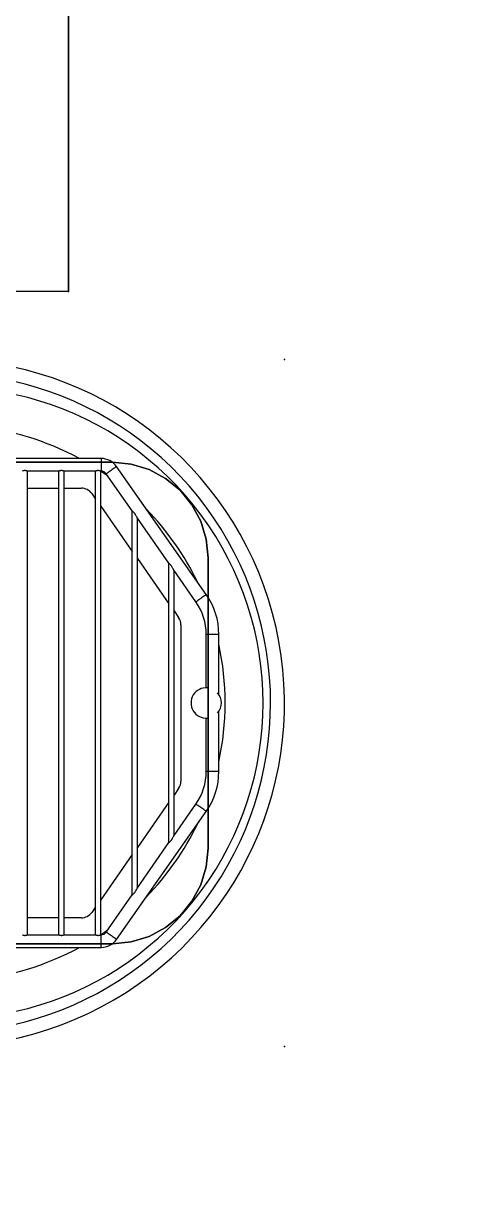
# Model space of a CAD drawing. Header units: millimetres. Extents: x 45 to 25350, y 77 to 5059.
# Drawn here: x 22021.4 to 22055.8, y 4124.9 to 4218.4 of the extents above; entities that cross this region are included whole.
import ezdxf

# ---------------------------------------------------------------- set-up
doc = ezdxf.new("R2010")
doc.units = ezdxf.units.MM
doc.header["$LTSCALE"] = 5
for name, color, linetype in [('200-EquipBorder-2d', 9, 'Continuous'), ('200-EquipInternal-2d', 252, 'Continuous'), ('200-EquipRed-3d', 1, 'Continuous'), ('200-EquipSteel-3d', 9, 'Continuous')]:
    doc.layers.add(name, color=color, linetype=linetype)
doc.layers.add('200-InsPoint-3D', color=3, linetype='Continuous', plot=False)

# ---------------------------------------------------------------- blocks, each defined once
blk = doc.blocks.new('SL50')
at = {"layer": '200-EquipBorder-2d'}
for p, q in [((78.5, -604.94), (78.5, -725.87)), ((465.5, -725.87), (465.5, -604.94)), ((88.5, -667.55), (88.5, -692.55)), ((455.5, -692.55), (455.5, -667.55)), ((455.5, -692.55), (455.5, -667.55)), ((88.5, -696.55), (88.5, -721.55)), ((455.5, -721.55), (455.5, -696.55)), ((455.5, -721.55), (455.5, -696.55)), ((78.5, -725.87), (88.5, -725.87)), ((88.5, -725.55), (88.5, -725.87)), ((84.9, -738.16), (186.22, -809.11)), ((90.63, -729.97), (120.03, -750.55)), ((90.63, -729.97), (120.03, -750.55)), ((357.78, -809.11), (459.1, -738.16)), ((423.97, -750.55), (453.37, -729.97)), ((423.97, -750.55), (453.37, -729.97)), ((125.74, -754.55), (161.46, -779.57)), ((125.74, -754.55), (161.46, -779.57)), ((382.54, -779.57), (418.26, -754.55)), ((382.54, -779.57), (418.26, -754.55)), ((167.17, -783.57), (191.95, -800.92)), ((167.17, -783.57), (191.95, -800.92)), ((352.05, -800.92), (376.82, -783.57)), ((352.05, -800.92), (376.82, -783.57)), ((217.76, -809.05), (260.05, -809.05)), ((217.76, -809.05), (260.05, -809.05)), ((284.05, -809.05), (326.24, -809.05)), ((284.05, -809.05), (326.24, -809.05)), ((217.76, -819.05), (265.42, -819.05)), ((278.68, -819.05), (326.24, -819.05))]:
    blk.add_line(p, q, dxfattribs=at)
for centre, radius, start, end in [((272, -599), 272, 135.3487, 0), ((272, -604.05), 220, 162.04996, 208.41242), ((272, -604.05), 220, 331.58758, 17.95004), ((93.5, -725.87), 15, 180, 234.99967), ((93.5, -725.87), 5, 180, 235.00086), ((450.5, -725.87), 5, 305, 0.00003), ((450.5, -725.87), 5, 305, 0.00002), ((450.5, -725.87), 15, 305, 0.00002), ((272, -604.05), 220, 225.8059, 244.19044), ((272, -604.05), 220, 295.80375, 314.19624), ((217.75, -764.08), 44.98, 234.99817, 270.01569), ((217.75, -764.08), 44.98, 234.99817, 270.01569), ((272.05, -809.05), 12, 355.2198, 184.7802), ((326.24, -764.05), 45, 270, 305.00002), ((326.24, -764.05), 45, 270, 305.00002), ((217.75, -764.08), 54.98, 234.99817, 270.01419), ((326.24, -764.05), 55, 270, 305.00002), ((272, -604.05), 220, 257.76125, 282.23875), ((272.05, -809.05), 12, 228.59036, 270), ((272.05, -809.05), 12, 270, 311.40964)]:
    blk.add_arc(centre, radius, start, end, dxfattribs=at)
for points, knots in [([(88.5, -663.55), (88.5, -663.55), (88.5, -663.57), (88.47, -663.62), (88.46, -663.66), (88.42, -663.76), (88.4, -663.82), (88.35, -663.97), (88.32, -664.05), (88.27, -664.23), (88.24, -664.33), (88.19, -664.54), (88.17, -664.66), (88.13, -664.91), (88.11, -665.04), (88.09, -665.3), (88.08, -665.43), (88.08, -665.55)], [9.152752, 9.152752, 9.152752, 9.152752, 9.533924, 9.533924, 9.915095, 9.915095, 10.296267, 10.296267, 10.677439, 10.677439, 11.058996, 11.058996, 11.440554, 11.440554, 11.822112, 11.822112, 12.203669, 12.203669, 12.203669, 12.203669]), ([(88.08, -665.55), (88.08, -665.68), (88.09, -665.81), (88.11, -666.07), (88.13, -666.2), (88.17, -666.45), (88.19, -666.56), (88.24, -666.78), (88.27, -666.88), (88.32, -667.06), (88.35, -667.14), (88.4, -667.29), (88.42, -667.35), (88.46, -667.45), (88.47, -667.49), (88.5, -667.54), (88.5, -667.55), (88.5, -667.55)], [0, 0, 0, 0, 0.381558, 0.381558, 0.763115, 0.763115, 1.144673, 1.144673, 1.526231, 1.526231, 1.907402, 1.907402, 2.288574, 2.288574, 2.669746, 2.669746, 3.050917, 3.050917, 3.050917, 3.050917]), ([(455.5, -667.55), (455.5, -667.55), (455.5, -667.55), (455.52, -667.51), (455.55, -667.44), (455.63, -667.2), (455.69, -667.03), (455.79, -666.66), (455.83, -666.46), (455.89, -666.11), (455.9, -665.97), (455.91, -665.77), (455.91, -665.72), (455.92, -665.64), (455.92, -665.61), (455.92, -665.55), (455.92, -665.52), (455.92, -665.45), (455.92, -665.42), (455.91, -665.3), (455.91, -665.23), (455.89, -665.06), (455.88, -664.96), (455.84, -664.69), (455.81, -664.53), (455.72, -664.2), (455.68, -664.04), (455.59, -663.78), (455.55, -663.67), (455.51, -663.57), (455.5, -663.55), (455.5, -663.55)], [6.1563, 6.1563, 6.1563, 6.1563, 6.373933, 6.373933, 7.136707, 7.136707, 7.942032, 7.942032, 8.627147, 8.627147, 9.072446, 9.072446, 9.224067, 9.224067, 9.318413, 9.318413, 9.404575, 9.404575, 9.51564, 9.51564, 9.744205, 9.744205, 10.040186, 10.040186, 10.613459, 10.613459, 11.295231, 11.295231, 12.02754, 12.02754, 12.525118, 12.525118, 12.525118, 12.525118]), ([(88.5, -692.55), (88.5, -692.55), (88.5, -692.57), (88.47, -692.62), (88.46, -692.66), (88.42, -692.76), (88.4, -692.82), (88.35, -692.97), (88.32, -693.05), (88.27, -693.23), (88.24, -693.33), (88.19, -693.54), (88.17, -693.66), (88.13, -693.91), (88.11, -694.04), (88.09, -694.3), (88.08, -694.43), (88.08, -694.55)], [9.152752, 9.152752, 9.152752, 9.152752, 9.533924, 9.533924, 9.915095, 9.915095, 10.296267, 10.296267, 10.677439, 10.677439, 11.058996, 11.058996, 11.440554, 11.440554, 11.822112, 11.822112, 12.203669, 12.203669, 12.203669, 12.203669]), ([(88.08, -694.55), (88.08, -694.68), (88.09, -694.81), (88.11, -695.07), (88.13, -695.2), (88.17, -695.45), (88.19, -695.56), (88.24, -695.78), (88.27, -695.88), (88.32, -696.06), (88.35, -696.14), (88.4, -696.29), (88.42, -696.35), (88.46, -696.45), (88.47, -696.49), (88.5, -696.54), (88.5, -696.55), (88.5, -696.55)], [0, 0, 0, 0, 0.381558, 0.381558, 0.763115, 0.763115, 1.144673, 1.144673, 1.526231, 1.526231, 1.907402, 1.907402, 2.288574, 2.288574, 2.669746, 2.669746, 3.050917, 3.050917, 3.050917, 3.050917]), ([(455.5, -696.55), (455.5, -696.55), (455.5, -696.55), (455.52, -696.51), (455.55, -696.44), (455.63, -696.2), (455.69, -696.03), (455.79, -695.66), (455.83, -695.46), (455.89, -695.11), (455.9, -694.97), (455.91, -694.77), (455.91, -694.72), (455.92, -694.64), (455.92, -694.61), (455.92, -694.55), (455.92, -694.52), (455.92, -694.45), (455.92, -694.42), (455.91, -694.3), (455.91, -694.23), (455.89, -694.06), (455.88, -693.96), (455.84, -693.69), (455.81, -693.53), (455.72, -693.2), (455.68, -693.04), (455.59, -692.78), (455.55, -692.67), (455.51, -692.57), (455.5, -692.55), (455.5, -692.55)], [6.156601, 6.156601, 6.156601, 6.156601, 6.37381, 6.37381, 7.136538, 7.136538, 7.941876, 7.941876, 8.626903, 8.626903, 9.072625, 9.072625, 9.224307, 9.224307, 9.318666, 9.318666, 9.404825, 9.404825, 9.515862, 9.515862, 9.74429, 9.74429, 10.040049, 10.040049, 10.61322, 10.61322, 11.294915, 11.294915, 12.027216, 12.027216, 12.525423, 12.525423, 12.525423, 12.525423]), ([(88.5, -721.55), (88.5, -721.55), (88.5, -721.57), (88.47, -721.62), (88.46, -721.66), (88.42, -721.76), (88.4, -721.82), (88.35, -721.97), (88.32, -722.05), (88.27, -722.23), (88.24, -722.33), (88.19, -722.54), (88.17, -722.66), (88.13, -722.91), (88.11, -723.04), (88.09, -723.3), (88.08, -723.43), (88.08, -723.55)], [9.152752, 9.152752, 9.152752, 9.152752, 9.533924, 9.533924, 9.915095, 9.915095, 10.296267, 10.296267, 10.677439, 10.677439, 11.058996, 11.058996, 11.440554, 11.440554, 11.822112, 11.822112, 12.203669, 12.203669, 12.203669, 12.203669]), ([(88.08, -723.55), (88.08, -723.68), (88.09, -723.81), (88.11, -724.07), (88.13, -724.2), (88.17, -724.45), (88.19, -724.56), (88.24, -724.78), (88.27, -724.88), (88.32, -725.06), (88.35, -725.14), (88.4, -725.29), (88.42, -725.35), (88.46, -725.45), (88.47, -725.49), (88.5, -725.54), (88.5, -725.55), (88.5, -725.55)], [0, 0, 0, 0, 0.381558, 0.381558, 0.763115, 0.763115, 1.144673, 1.144673, 1.526231, 1.526231, 1.907402, 1.907402, 2.288574, 2.288574, 2.669746, 2.669746, 3.050917, 3.050917, 3.050917, 3.050917]), ([(455.5, -725.55), (455.5, -725.55), (455.5, -725.55), (455.52, -725.51), (455.55, -725.44), (455.63, -725.2), (455.69, -725.03), (455.79, -724.66), (455.83, -724.46), (455.89, -724.11), (455.9, -723.97), (455.91, -723.77), (455.91, -723.72), (455.92, -723.64), (455.92, -723.61), (455.92, -723.55), (455.92, -723.52), (455.92, -723.45), (455.92, -723.42), (455.91, -723.3), (455.91, -723.23), (455.89, -723.06), (455.88, -722.96), (455.84, -722.69), (455.81, -722.53), (455.72, -722.2), (455.68, -722.04), (455.59, -721.78), (455.55, -721.67), (455.51, -721.57), (455.5, -721.55), (455.5, -721.55)], [6.156756, 6.156756, 6.156756, 6.156756, 6.373747, 6.373747, 7.136451, 7.136451, 7.941796, 7.941796, 8.626778, 8.626778, 9.072717, 9.072717, 9.22443, 9.22443, 9.318797, 9.318797, 9.404954, 9.404954, 9.515977, 9.515977, 9.744334, 9.744334, 10.039979, 10.039979, 10.613097, 10.613097, 11.294753, 11.294753, 12.02705, 12.02705, 12.52558, 12.52558, 12.52558, 12.52558]), ([(460.5, -725.87), (460.44, -725.87), (460.37, -725.87), (459.66, -725.87), (459.02, -725.87), (457.83, -725.87), (457.3, -725.87), (456.41, -725.87), (456.06, -725.87), (455.7, -725.87), (455.61, -725.87), (455.52, -725.87), (455.5, -725.87), (455.5, -725.87)], [54.781201, 54.781201, 54.781201, 54.781201, 54.969713, 54.969713, 56.925115, 56.925115, 58.880553, 58.880553, 60.836025, 60.836025, 61.926826, 61.926826, 62.65568, 62.65568, 62.65568, 62.65568]), ([(465.5, -725.87), (465.5, -725.87), (465.5, -725.87), (465.46, -725.87), (465.3, -725.87), (464.75, -725.87), (464.36, -725.87), (463.4, -725.87), (462.84, -725.87), (461.67, -725.87), (461.09, -725.87), (460.5, -725.87)], [46.902511, 46.902511, 46.902511, 46.902511, 47.148452, 47.148452, 49.103714, 49.103714, 51.059012, 51.059012, 53.014345, 53.014345, 54.781201, 54.781201, 54.781201, 54.781201]), ([(84.9, -738.16), (84.9, -738.16), (84.9, -738.16), (84.9, -738.16), (84.91, -738.15), (84.93, -738.11), (84.97, -738.05), (85, -738.02), (85.03, -737.97), (85.06, -737.92), (85.08, -737.9), (85.09, -737.88), (85.11, -737.85), (85.13, -737.83), (85.15, -737.8), (85.17, -737.77), (85.24, -737.67), (85.33, -737.54), (85.44, -737.39), (85.51, -737.28), (85.59, -737.17), (85.67, -737.05), (85.72, -736.99), (85.76, -736.93), (85.8, -736.87), (85.93, -736.69), (86.07, -736.49), (86.22, -736.27), (86.34, -736.1), (86.47, -735.92), (86.59, -735.74), (86.64, -735.67), (86.7, -735.59), (86.75, -735.51), (86.91, -735.28), (87.09, -735.03), (87.26, -734.78), (87.37, -734.63), (87.48, -734.47), (87.59, -734.32), (87.65, -734.23), (87.7, -734.15), (87.76, -734.07), (87.76, -734.07), (87.76, -734.07), (87.76, -734.07)], [29.619241, 29.619241, 29.619241, 29.619241, 29.847605, 29.847605, 29.847605, 30.708391, 30.708391, 30.708391, 31.226379, 31.226379, 31.226379, 31.452878, 31.452878, 31.452878, 31.69388, 31.69388, 31.69388, 32.555952, 32.555952, 32.555952, 33.168111, 33.168111, 33.168111, 33.481999, 33.481999, 33.481999, 34.342726, 34.342726, 34.342726, 35.026669, 35.026669, 35.026669, 35.334591, 35.334591, 35.334591, 36.195839, 36.195839, 36.195839, 36.720865, 36.720865, 36.720865, 37.019376, 37.019376, 37.019376, 37.024061, 37.024061, 37.024061, 37.024061]), ([(87.76, -734.07), (87.81, -734), (87.85, -733.94), (87.9, -733.87), (88.08, -733.62), (88.27, -733.35), (88.45, -733.09), (88.57, -732.92), (88.68, -732.75), (88.79, -732.59), (88.85, -732.52), (88.9, -732.45), (88.95, -732.37), (89.1, -732.15), (89.26, -731.93), (89.41, -731.72), (89.51, -731.57), (89.6, -731.44), (89.69, -731.31), (89.73, -731.26), (89.76, -731.22), (89.79, -731.17), (89.82, -731.13), (89.85, -731.08), (89.89, -731.04), (90, -730.87), (90.11, -730.71), (90.21, -730.58), (90.25, -730.51), (90.3, -730.45), (90.34, -730.39), (90.36, -730.36), (90.38, -730.33), (90.4, -730.3), (90.42, -730.28), (90.43, -730.25), (90.45, -730.23), (90.51, -730.15), (90.56, -730.08), (90.59, -730.03), (90.62, -729.99), (90.63, -729.97), (90.63, -729.97)], [37.024061, 37.024061, 37.024061, 37.024061, 37.253311, 37.253311, 37.253311, 38.150257, 38.150257, 38.150257, 38.749492, 38.749492, 38.749492, 39.037493, 39.037493, 39.037493, 39.898209, 39.898209, 39.898209, 40.48839, 40.48839, 40.48839, 40.723079, 40.723079, 40.723079, 40.95609, 40.95609, 40.95609, 41.824287, 41.824287, 41.824287, 42.254538, 42.254538, 42.254538, 42.515096, 42.515096, 42.515096, 42.7442, 42.7442, 42.7442, 43.606897, 43.606897, 43.606897, 44.428878, 44.428878, 44.428878, 44.428878]), ([(459.1, -738.16), (459.1, -738.16), (459.1, -738.16), (459.08, -738.13), (458.99, -738), (458.67, -737.55), (458.45, -737.23), (457.9, -736.44), (457.58, -735.98), (456.87, -734.98), (456.5, -734.44), (455.75, -733.38), (455.39, -732.85), (454.71, -731.88), (454.4, -731.44), (453.89, -730.71), (453.69, -730.43), (453.48, -730.13), (453.43, -730.06), (453.38, -729.98), (453.37, -729.97), (453.37, -729.97)], [46.902511, 46.902511, 46.902511, 46.902511, 47.148452, 47.148452, 49.103714, 49.103714, 51.059012, 51.059012, 53.014345, 53.014345, 54.969713, 54.969713, 56.925115, 56.925115, 58.880553, 58.880553, 60.836025, 60.836025, 61.926826, 61.926826, 62.65568, 62.65568, 62.65568, 62.65568]), ([(120.03, -750.55), (120.03, -750.55), (120.04, -750.56), (120.08, -750.63), (120.14, -750.7), (120.31, -750.91), (120.43, -751.06), (120.77, -751.42), (120.99, -751.63), (121.4, -751.98), (121.55, -752.11), (121.85, -752.33), (121.99, -752.43), (122.29, -752.65), (122.46, -752.76), (122.89, -753.04), (123.16, -753.21), (123.97, -753.67), (124.5, -753.95), (125.16, -754.28), (125.36, -754.37), (125.59, -754.48), (125.66, -754.52), (125.72, -754.54), (125.73, -754.55), (125.74, -754.55), (125.74, -754.55), (125.74, -754.55)], [7.251904, 7.251904, 7.251904, 7.251904, 7.585937, 7.585937, 8.216331, 8.216331, 8.912931, 8.912931, 9.621029, 9.621029, 10.010422, 10.010422, 10.351706, 10.351706, 10.750025, 10.750025, 11.370541, 11.370541, 12.646563, 12.646563, 13.397994, 13.397994, 13.85218, 13.85218, 14.050709, 14.050709, 14.122186, 14.122186, 14.122186, 14.122186]), ([(418.26, -754.55), (418.26, -754.55), (418.27, -754.55), (418.31, -754.53), (418.37, -754.5), (418.54, -754.42), (418.67, -754.36), (419.1, -754.15), (419.46, -753.97), (420.22, -753.56), (420.61, -753.34), (421.19, -752.98), (421.41, -752.85), (421.78, -752.6), (421.94, -752.49), (422.24, -752.27), (422.38, -752.16), (422.71, -751.89), (422.89, -751.73), (423.23, -751.42), (423.38, -751.26), (423.64, -750.97), (423.75, -750.84), (423.89, -750.66), (423.94, -750.6), (423.97, -750.56), (423.97, -750.55), (423.97, -750.55)], [0.116116, 0.116116, 0.116116, 0.116116, 0.3428, 0.3428, 0.728444, 0.728444, 1.330912, 1.330912, 2.488272, 2.488272, 3.547655, 3.547655, 4.162302, 4.162302, 4.614917, 4.614917, 5.057157, 5.057157, 5.641631, 5.641631, 6.235739, 6.235739, 6.814211, 6.814211, 7.326311, 7.326311, 7.534085, 7.534085, 7.534085, 7.534085]), ([(161.46, -779.57), (161.46, -779.57), (161.48, -779.6), (161.59, -779.74), (161.68, -779.85), (161.92, -780.13), (162.09, -780.32), (162.5, -780.71), (162.69, -780.88), (163.03, -781.15), (163.17, -781.26), (163.46, -781.47), (163.6, -781.58), (163.94, -781.81), (164.14, -781.94), (164.69, -782.28), (165.06, -782.49), (165.89, -782.94), (166.33, -783.16), (166.8, -783.39), (166.94, -783.46), (167.1, -783.53), (167.15, -783.56), (167.17, -783.57), (167.17, -783.57), (167.17, -783.57)], [0.000182, 0.000182, 0.000182, 0.000182, 0.652549, 0.652549, 1.376626, 1.376626, 2.240814, 2.240814, 2.896422, 2.896422, 3.351402, 3.351402, 3.807505, 3.807505, 4.404668, 4.404668, 5.50422, 5.50422, 6.99259, 6.99259, 7.709505, 7.709505, 8.157533, 8.157533, 8.295355, 8.295355, 8.295355, 8.295355]), ([(376.82, -783.57), (376.82, -783.57), (376.83, -783.56), (376.88, -783.54), (376.93, -783.52), (377.1, -783.43), (377.24, -783.37), (377.66, -783.16), (378.03, -782.98), (378.79, -782.57), (379.17, -782.35), (379.76, -782), (379.98, -781.86), (380.35, -781.61), (380.5, -781.5), (380.8, -781.28), (380.95, -781.17), (381.28, -780.9), (381.46, -780.74), (381.8, -780.43), (381.95, -780.27), (382.21, -779.98), (382.31, -779.85), (382.44, -779.69), (382.48, -779.65), (382.52, -779.58), (382.54, -779.57), (382.54, -779.57)], [8.300859, 8.300859, 8.300859, 8.300859, 8.55871, 8.55871, 8.999863, 8.999863, 9.695384, 9.695384, 11.043792, 11.043792, 12.286389, 12.286389, 13.013808, 13.013808, 13.554407, 13.554407, 14.087489, 14.087489, 14.798577, 14.798577, 15.527862, 15.527862, 16.243204, 16.243204, 16.704437, 16.704437, 17.139149, 17.139149, 17.139149, 17.139149]), ([(186.22, -809.11), (186.22, -809.11), (186.22, -809.11), (186.25, -809.07), (186.35, -808.93), (186.68, -808.45), (186.91, -808.12), (187.48, -807.31), (187.81, -806.84), (188.52, -805.82), (188.9, -805.28), (189.65, -804.21), (190.01, -803.69), (190.69, -802.72), (190.99, -802.29), (191.49, -801.58), (191.68, -801.31), (191.86, -801.05), (191.91, -800.98), (191.94, -800.93), (191.95, -800.92), (191.95, -800.92)], [46.895734, 46.895734, 46.895734, 46.895734, 47.227724, 47.227724, 49.196057, 49.196057, 51.164714, 51.164714, 53.133603, 53.133603, 55.102699, 55.102699, 57.071984, 57.071984, 59.041347, 59.041347, 61.010818, 61.010818, 62.03624, 62.03624, 62.649568, 62.649568, 62.649568, 62.649568]), ([(354.91, -805.01), (354.63, -804.61), (354.36, -804.22), (353.73, -803.32), (353.4, -802.85), (352.82, -802.02), (352.58, -801.68), (352.22, -801.16), (352.11, -801), (352.05, -800.92), (352.05, -800.92), (352.05, -800.92)], [53.439867, 53.439867, 53.439867, 53.439867, 54.904266, 54.904266, 56.85343, 56.85343, 58.802532, 58.802532, 60.751594, 60.751594, 61.317875, 61.317875, 61.317875, 61.317875]), ([(217.76, -814.05), (217.76, -813.73), (217.76, -813.41), (217.76, -812.46), (217.76, -811.85), (217.76, -810.76), (217.76, -810.29), (217.76, -809.56), (217.76, -809.3), (217.76, -809.09), (217.76, -809.05), (217.76, -809.05)], [54.011706, 54.011706, 54.011706, 54.011706, 54.97798, 54.97798, 56.933177, 56.933177, 58.888279, 58.888279, 60.844112, 60.844112, 61.888228, 61.888228, 61.888228, 61.888228]), ([(326.24, -814.05), (326.24, -813.61), (326.24, -813.16), (326.24, -812.1), (326.24, -811.51), (326.24, -810.48), (326.24, -810.05), (326.24, -809.4), (326.24, -809.19), (326.24, -809.07), (326.24, -809.05), (326.24, -809.05)], [53.600336, 53.600336, 53.600336, 53.600336, 54.946588, 54.946588, 56.899442, 56.899442, 58.852268, 58.852268, 60.805366, 60.805366, 61.47816, 61.47816, 61.47816, 61.47816]), ([(357.78, -809.11), (357.78, -809.11), (357.74, -809.04), (357.53, -808.75), (357.35, -808.49), (356.87, -807.81), (356.58, -807.39), (355.92, -806.45), (355.56, -805.94), (355.1, -805.28), (355.01, -805.14), (354.91, -805.01)], [45.561238, 45.561238, 45.561238, 45.561238, 47.107012, 47.107012, 49.056414, 49.056414, 51.005757, 51.005757, 52.955042, 52.955042, 53.439867, 53.439867, 53.439867, 53.439867]), ([(217.76, -819.05), (217.76, -819.05), (217.76, -819.02), (217.76, -818.82), (217.76, -818.56), (217.76, -817.83), (217.76, -817.37), (217.76, -816.28), (217.76, -815.67), (217.76, -814.71), (217.76, -814.38), (217.76, -814.05)], [46.13285, 46.13285, 46.13285, 46.13285, 47.156348, 47.156348, 49.111871, 49.111871, 51.067322, 51.067322, 53.022693, 53.022693, 54.011706, 54.011706, 54.011706, 54.011706]), ([(326.24, -819.05), (326.24, -819.05), (326.24, -818.99), (326.24, -818.68), (326.24, -818.37), (326.24, -817.57), (326.24, -817.06), (326.24, -815.93), (326.24, -815.3), (326.24, -814.46), (326.24, -814.26), (326.24, -814.05)], [45.721581, 45.721581, 45.721581, 45.721581, 47.134895, 47.134895, 49.087861, 49.087861, 51.040799, 51.040799, 52.993707, 52.993707, 53.600336, 53.600336, 53.600336, 53.600336])]:
    blk.add_open_spline(points, degree=3, knots=knots, dxfattribs=at)
at = {"layer": '200-EquipInternal-2d'}
for p, q in [((88.5, -667.55), (455.5, -667.55)), ((102, -692.55), (102, -667.55)), ((442, -667.55), (442, -692.55)), ((88.5, -692.55), (455.5, -692.55)), ((88.5, -696.55), (455.5, -696.55)), ((102, -710.33), (102, -696.55)), ((442, -696.55), (442, -710.33)), ((110.6, -721.55), (106.26, -718.52)), ((437.74, -718.52), (433.4, -721.55)), ((88.5, -721.55), (455.5, -721.55)), ((88.5, -725.55), (455.5, -725.55)), ((152.02, -750.55), (116.31, -725.55)), ((427.69, -725.55), (391.98, -750.55)), ((455.5, -725.87), (455.5, -725.55)), ((455.5, -725.87), (455.5, -725.55)), ((120.03, -750.55), (423.97, -750.55)), ((125.74, -754.55), (418.26, -754.55)), ((193.45, -779.57), (157.73, -754.55)), ((386.27, -754.55), (350.55, -779.57)), ((161.46, -779.57), (382.54, -779.57)), ((167.17, -783.57), (376.82, -783.57)), ((204.42, -787.25), (199.16, -783.57)), ((344.84, -783.57), (339.58, -787.25)), ((333.85, -789.05), (210.15, -789.05))]:
    blk.add_line(p, q, dxfattribs=at)
for centre, radius, start, end in [((272, -599), 261, 160.59572, 19.40079), ((272, -604.05), 250, 160.5861, 19.4139), ((112, -710.33), 10, 180.00004, 235), ((432, -710.33), 10, 304.9999, 0), ((272, -604.05), 220, 213.52307, 215.33777), ((272, -604.05), 220, 324.66229, 326.47693), ((210.15, -779.05), 10, 234.99974, 270), ((333.85, -779.05), 10, 270.00015, 305)]:
    blk.add_arc(centre, radius, start, end, dxfattribs=at)
at = {"layer": '200-EquipRed-3d'}
for points in [[(81.48, -700, 239.89), (81.5, -8, 239.89), (81.5, -8, 159.89), (81.48, -700, 159.89)], [(462.5, -8, 239.89), (462.5, -700, 239.89), (462.5, -700, 159.89), (462.5, -8, 159.89)], [(81.48, -735, 239.89), (81.48, -700, 239.89), (81.48, -700, 159.89), (81.48, -735, 159.89)], [(462.5, -700, 239.89), (462.5, -735, 239.89), (462.5, -735, 159.89), (462.5, -700, 159.89)], [(387, -810.5, 239.89), (157, -810.5, 239.89), (157, -810.5, 159.89), (387, -810.5, 159.89)]]:
    blk.add_3dface(points, dxfattribs=at)
for points, invisible_edges in [([(82.93, -749.73, 239.89), (81.48, -735, 239.89), (81.48, -735, 159.89), (82.93, -749.73, 159.89)], 8), ([(462.5, -735, 239.89), (461.05, -749.73, 239.89), (461.05, -749.73, 159.89), (462.5, -735, 159.89)], 2), ([(87.23, -763.9, 239.89), (82.93, -749.73, 239.89), (82.93, -749.73, 159.89), (87.23, -763.9, 159.89)], 10), ([(461.05, -749.73, 239.89), (456.75, -763.89, 239.89), (456.75, -763.89, 159.89), (461.05, -749.73, 159.89)], 10), ([(94.21, -776.95, 239.89), (87.23, -763.9, 239.89), (87.23, -763.9, 159.89), (94.21, -776.95, 159.89)], 10), ([(456.75, -763.89, 239.89), (449.78, -776.95, 239.89), (449.78, -776.95, 159.89), (456.75, -763.89, 159.89)], 10), ([(103.6, -788.39, 239.89), (94.21, -776.95, 239.89), (94.21, -776.95, 159.89), (103.6, -788.39, 159.89)], 10), ([(449.78, -776.95, 239.89), (440.39, -788.39, 239.89), (440.39, -788.39, 159.89), (449.78, -776.95, 159.89)], 10), ([(115.04, -797.78, 239.89), (103.6, -788.39, 239.89), (103.6, -788.39, 159.89), (115.04, -797.78, 159.89)], 10), ([(440.39, -788.39, 239.89), (428.95, -797.78, 239.89), (428.95, -797.78, 159.89), (440.39, -788.39, 159.89)], 10), ([(128.1, -804.76, 239.89), (115.04, -797.78, 239.89), (115.04, -797.78, 159.89), (128.1, -804.76, 159.89)], 10), ([(428.95, -797.78, 239.89), (415.89, -804.75, 239.89), (415.89, -804.75, 159.89), (428.95, -797.78, 159.89)], 10), ([(142.27, -809.05, 239.89), (128.1, -804.76, 239.89), (128.1, -804.76, 159.89), (142.27, -809.05, 159.89)], 10), ([(157, -810.5, 239.89), (142.27, -809.05, 239.89), (142.27, -809.05, 159.89), (157, -810.5, 159.89)], 2), ([(401.73, -809.05, 239.89), (387, -810.5, 239.89), (387, -810.5, 159.89), (401.73, -809.05, 159.89)], 8), ([(415.89, -804.75, 239.89), (401.73, -809.05, 239.89), (401.73, -809.05, 159.89), (415.89, -804.75, 159.89)], 10)]:
    blk.add_3dface(points, dxfattribs=dict(at, invisible_edges=invisible_edges))
at = {"layer": '200-InsPoint-3D'}
for p in [(0, -871), (544, -871)]:
    blk.add_point(p, dxfattribs=at)
blk = doc.blocks.new('TG1410P')
at = {"layer": '200-EquipBorder-2d'}
blk.add_lwpolyline([(0, 0), (1400, 0), (1400, -700), (0, -700)], close=True, dxfattribs=at)
at = {"layer": '200-EquipSteel-3d', "invisible_edges": 15}
blk.add_3dface([(0, 0, 850), (0, -700, 850), (0, -700, 900), (0, 0, 900)], dxfattribs=at)
at = {"layer": '200-EquipSteel-3d'}
for points in [[(1400, 0, 850), (1400, -700, 850), (0, -700, 850), (0, 0, 850)], [(1400, -700, 900), (0, -700, 900), (0, -45, 900), (1400, -45, 900)], [(1400, -700, 900), (0, -700, 900), (0, -700, 850), (1400, -700, 850)]]:
    blk.add_3dface(points, dxfattribs=at)
at = {"layer": '200-InsPoint-3D'}
blk.add_point((0, -700), dxfattribs=at)
at = {"layer": '200-InsPoint-3D', "flags": 9}
blk.add_attdef('DISTANG', (0, 0), '', height=1, dxfattribs=at)

msp = doc.modelspace()

# ---------------------------------------------------------------- hatches: boundary and pattern name
at = {"ltscale": 0.5}
h = msp.add_hatch(dxfattribs=at)
h.set_pattern_fill('ANSI31', color=251, scale=30)
h.set_pattern_definition([(45, (24280.266, 18410.9967), (-2.6516504, 2.6516504), [])])
h.paths.add_polyline_path([(21763.422, 4094.474), (22023.384, 4098.963), (22023.021, 4119.96), (21730.1, 4114.902), (21721.79, 4595.08, -0.130845), (22999.271, 4233.912, -0.490921), (22999.351, 4233.948, -0.006684), (23000.203, 4268.186, 0.132238), (21691.262, 4625.367), (21711.964, 3429.136), (22159.106, 3170.979), (22174.106, 3196.96), (22030.234, 3280.024), (22097.77, 3397), (22270.975, 3297), (22270.985, 3297.017), (22281.975, 3316.053), (22090.583, 3426.553), (22020.057, 3425.335), (21775.094, 3421.105, -0.000011), (21771.021, 3655.54), (22030.982, 3660.029), (22030.618, 3681.026), (21770.657, 3676.536, -0.000019)])

# ---------------------------------------------------------------- block references
at = {"zscale": 0.1, "rotation": 90}
for name, p, xscale, yscale in [('TG1410P', (21954.902, 4197.175), 0.09999999999999964, 0.09999999999999964), ('SL50', (21954.902, 4137.403), 0.09999999999854481, 0.09999999999854481)]:
    msp.add_blockref(name, p, dxfattribs=dict(at, xscale=xscale, yscale=yscale))

doc.saveas('drawing.dxf')
